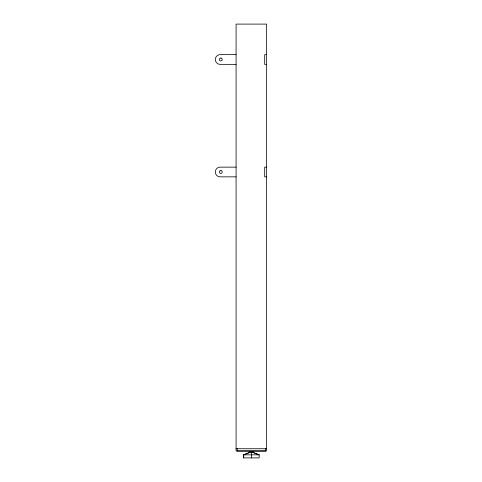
<?xml version="1.0" encoding="UTF-8"?>
<svg xmlns="http://www.w3.org/2000/svg" width="482" height="482" viewBox="0 0 482 482"><rect width="100%" height="100%" fill="white"/><g stroke="black" fill="none" stroke-linecap="round" stroke-linejoin="round"><path stroke-width="0.72" d="M249.971 452.345L243.729 454.845L243.729 457.9M252.658 452.297L259.177 454.845L259.177 457.9L243.537 457.9L243.537 454.845L249.399 452.55M236.084 54.647L220.804 54.647A4.886 4.886 0 0 0 215.309 59.497A4.886 4.886 0 0 0 220.804 64.347L236.084 64.347M266.63 54.653L264.69 54.653L264.69 64.353L266.63 64.353M236.084 167.146L220.804 167.146A4.886 4.886 0 0 0 215.309 171.996A4.886 4.886 0 0 0 220.804 176.846L236.084 176.846M266.63 167.146L264.69 167.146L264.69 176.846L266.63 176.846M236.62 451.423L266.094 451.423M249.272 451.857L253.436 451.857M249.272 452.224L253.436 452.224M243.537 454.845L259.177 454.845M253.436 452.622L258.985 454.845M251.399 452.502L251.55 457.9M266.63 448.736L266.63 24.1L236.084 24.1L236.084 448.736M265.468 448.736L265.468 450.393M237.24 448.736L237.24 450.393M220.955 58.057L220.575 58.069A1.452 1.452 0 0 0 220.66 60.943L221.039 60.931A1.452 1.452 0 0 0 220.955 58.057M220.955 170.55L220.575 170.562A1.452 1.452 0 0 0 220.66 173.436L221.039 173.424A1.452 1.452 0 0 0 220.955 170.55M266.691 448.736L236.023 448.736L236.023 450.393L266.691 450.393L266.691 448.736"/></g></svg>
